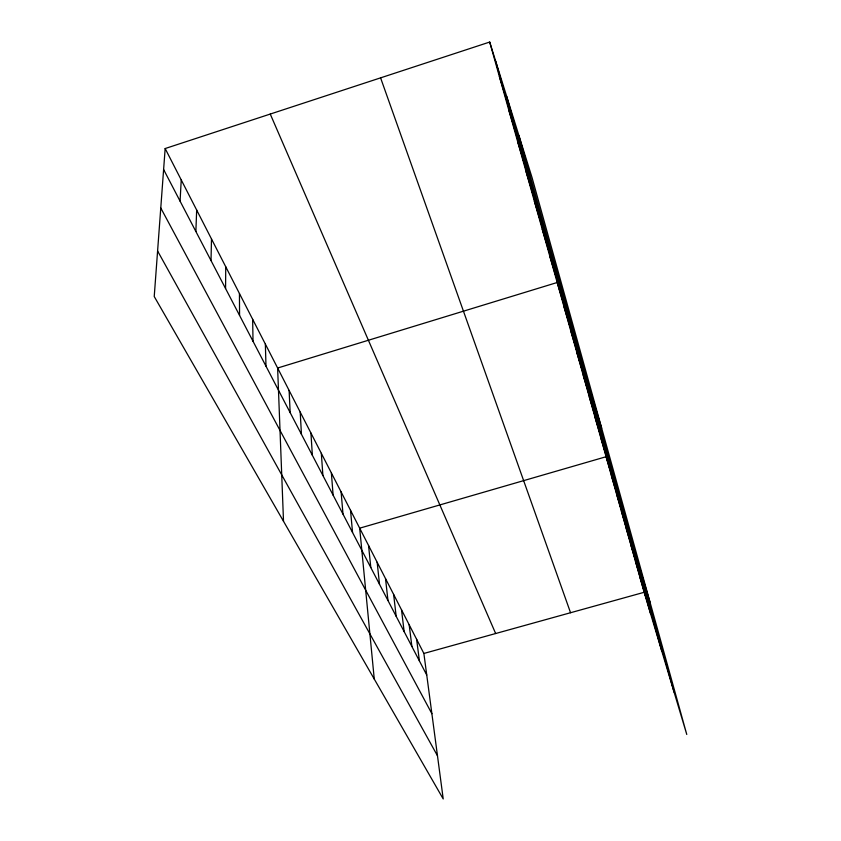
<?xml version="1.0" encoding="UTF-8"?>
<svg xmlns="http://www.w3.org/2000/svg" width="841" height="841" viewBox="0 0 841 841"><rect width="100%" height="100%" fill="white"/><g stroke="black" fill="none" stroke-linecap="round" stroke-linejoin="round"><path stroke-width="1.26" d="M225.577 288.547L225.735 266.765M211.017 260.584L211.49 238.96M195.869 231.475L196.668 210.029M180.079 201.146L181.236 179.921M165.162 148.542L154.229 296.516L443.218 798.95L423.875 653.457L165.162 148.542L489.704 42.05L531.975 177.346L686.771 734.466L644.153 592.295L489.704 42.05M423.875 653.457L644.153 592.295M157.593 250.996L437.478 755.775M160.768 207.969L431.885 713.694M163.617 169.514L426.734 675.008M270.255 114.061L495.654 633.525M380.584 77.856L570.555 612.732M499.386 76.542L505.452 96.021M508.668 109.603L514.808 129.409M517.572 141.341L523.785 161.43M526.13 171.806L532.395 192.147M534.35 201.094L540.658 221.646M542.256 229.267L548.605 249.987M549.867 256.379L556.248 277.257M601.683 428.227L557.194 282.502L277.625 368.022L283.512 521.283M564.059 306.944L570.492 328.053M570.692 330.555L577.136 351.738M577.094 353.367L583.549 374.613M583.276 375.412L589.741 396.71M589.268 396.742L595.722 418.072M595.06 417.378L601.515 438.729M600.674 437.362L607.118 458.723M650.167 602.724L606.109 456.726L359.685 528.18L374.256 679.044M611.375 475.501L617.809 496.831M616.485 493.699L622.897 515.007M621.436 511.36L627.838 532.637M626.251 528.495L632.632 549.741M630.918 545.136L637.289 566.329M635.46 561.304L641.809 582.445M639.875 577.021L646.193 598.109M518.929 135.601L674.104 692.227M506.639 96.242L661.783 651.092M495.675 61.151L650.461 613.32M416.621 639.307L419.417 660.942M409.168 624.768L411.89 646.487M401.514 609.809L404.143 631.612M393.63 594.429L396.174 616.295M385.514 578.587L387.974 600.527M377.157 562.282L379.512 584.285M368.558 545.494L370.807 567.549M350.539 510.34L352.547 532.49M341.11 491.932L342.991 514.114M331.375 472.926L333.11 495.139M321.325 453.31L322.902 475.533M310.939 433.052L312.358 455.275M300.205 412.101L301.446 434.313M289.104 390.445L290.166 412.626M265.357 344.095L265.987 366.192M252.647 319.275L253.025 341.288M239.443 293.52L239.569 315.428"/></g></svg>
